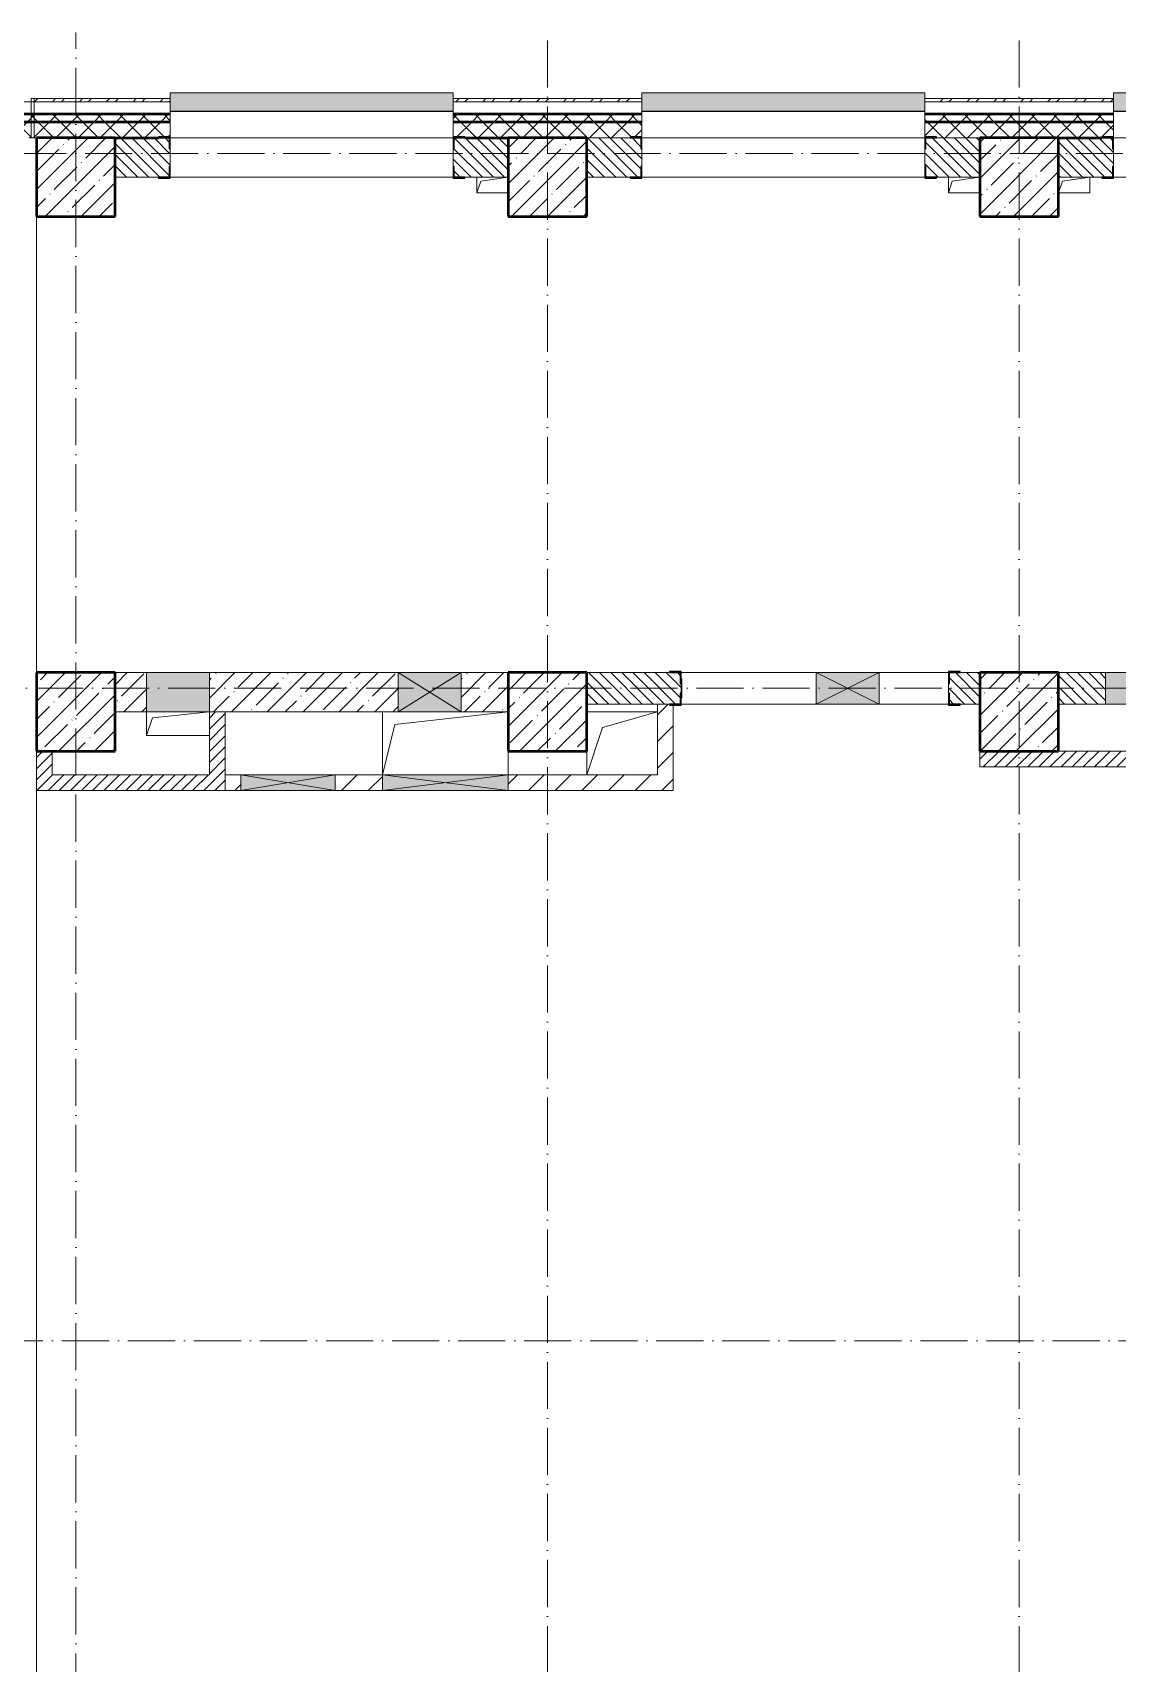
# Model space of a CAD drawing. Header units: millimetres. Extents: x -213536 to 1564669, y -45299 to 942238.
# Drawn here: x 180754 to 187654, y 458797 to 469166 of the extents above; entities that cross this region are included whole.
import ezdxf

# ---------------------------------------------------------------- set-up
doc = ezdxf.new("R2010")
doc.units = ezdxf.units.MM
doc.linetypes.add('50_200_ШТРИХ_1Т_ш5_п1_п1_', pattern=[700, 500, -100, 0, -100])
for name, color, linetype, lineweight in [('A-DETL-GENF-OTLN', 7, 'Continuous', 9), ('A-FLOR-____-OTLN', 7, 'Continuous', 9), ('A-GENM-____-MCUT', 7, 'Continuous', 25), ('A-GENM-____-OTLN', 7, 'Continuous', 9), ('A-GENM-____-OTLN-1', 7, 'Continuous', 25), ('A-GLAZ-____-OTLN', 7, 'Continuous', 9), ('A-WALL-____-MCUT-1', 7, 'Continuous', 9), ('A-WALL-____-MCUT-2', 7, 'Continuous', 50), ('A-WALL-____-MCUT-3', 7, 'Continuous', 9), ('A-WALL-____-OTLN', 7, 'Continuous', 9), ('A-WALL-____-PATT-1', 7, 'Continuous', 9), ('A-WALL-FNSH-MCUT-1', 7, 'Continuous', 9), ('I-WALL-____-OTLN', 7, 'Continuous', 9), ('S-COLS-____-MCUT', 7, 'Continuous', 50), ('S-COLS-____-OTLN', 7, 'Continuous', 9), ('S-GRID-____-OTLN-1', 7, '50_200_ШТРИХ_1Т_ш5_п1_п1_', 9)]:
    doc.layers.add(name, color=color, linetype=linetype, lineweight=lineweight)
doc.layers.add('A-GLAZ-____-OTLN-1', color=7, linetype='Continuous', lineweight=9, true_color=0xc0c0c0)
pattern_1 = [(45, (142429.06, 459015.94), (-70.71068, 70.71068), []), (135, (142429.06, 459015.94), (-70.71068, -70.71068), [])]
pattern_2 = [(45, (142429.06, 459015.94), (-114.04925, 114.04925), []), (45, (142543.1, 459015.94), (-114.04925, 114.04925), [201.612, -40.322, 3.353, -36.97])]
pattern_3 = [(45, (142429.057, 459015.94), (-35.35534, 35.35534), [])]
pattern_4 = [(135, (142429.057, 459015.94), (-35.35534, -35.35534), [])]
pattern_5 = [(45, (142429.06, 459015.94), (-84.8528, 84.8528), [])]

# ---------------------------------------------------------------- blocks, each defined once
blk = doc.blocks.new('BSC_Колонна _Прямоугольная - 500х500-V107-АР1_План отверстий 3 этажа в осях 1-64_А-ГГ')
at = {"layer": 'S-COLS-____-OTLN'}
h = blk.add_hatch(dxfattribs=at)
h.set_pattern_fill('FP_130', color=256, style=0, pattern_type=2)
h.set_pattern_definition([(45, (-38600, -5831.04), (-114.04925, 114.04925), []), (45, (-38485.95, -5831.04), (-114.04925, 114.04925), [201.613, -40.323, 3.353, -36.97])])
h.paths.add_polyline_path([(-250, -250), (250, -250), (250, 250), (-250, 250)], flags=0)
at = {"layer": 'S-COLS-____-MCUT'}
for p, q in [((250, 250), (-250, 250)), ((-250, 250), (-250, -250)), ((250, -250), (250, 250)), ((-250, -250), (250, -250))]:
    blk.add_line(p, q, dxfattribs=at)
blk = doc.blocks.new('BSC_Колонна _Прямоугольная - 500х500-V109-АР1_План отверстий 3 этажа в осях 1-64_А-ГГ')
at = {"layer": 'S-COLS-____-OTLN'}
h = blk.add_hatch(dxfattribs=at)
h.set_pattern_fill('FP_132', color=256, style=0, pattern_type=2)
h.set_pattern_definition([(45, (-44600, -5831.04), (-114.04925, 114.04925), []), (45, (-44485.95, -5831.04), (-114.04925, 114.04925), [201.613, -40.323, 3.353, -36.97])])
h.paths.add_polyline_path([(-250, -250), (250, -250), (250, 250), (-250, 250)], flags=0)
at = {"layer": 'S-COLS-____-MCUT'}
for p, q in [((250, 250), (-250, 250)), ((-250, 250), (-250, -250)), ((250, -250), (250, 250)), ((-250, -250), (250, -250))]:
    blk.add_line(p, q, dxfattribs=at)
blk = doc.blocks.new('BSC_Колонна _Прямоугольная - 500х500-V151-АР1_План отверстий 3 этажа в осях 1-64_А-ГГ')
at = {"layer": 'S-COLS-____-OTLN'}
h = blk.add_hatch(dxfattribs=at)
h.set_pattern_fill('FP_174', color=256, style=0, pattern_type=2)
h.set_pattern_definition([(45, (-41600, -5831.04), (-114.04925, 114.04925), []), (45, (-41485.95, -5831.04), (-114.04925, 114.04925), [201.613, -40.323, 3.353, -36.97])])
h.paths.add_polyline_path([(-250, -250), (250, -250), (250, 250), (-250, 250)], flags=0)
at = {"layer": 'S-COLS-____-MCUT'}
for p, q in [((250, 250), (-250, 250)), ((-250, 250), (-250, -250)), ((250, -250), (250, 250)), ((-250, -250), (250, -250))]:
    blk.add_line(p, q, dxfattribs=at)
blk = doc.blocks.new('Фахверк_СКБ_Уголок - 250_2700-27497298-АР1_План отверстий 3 этажа в осях 1-64_А-ГГ')
at = {"layer": 'A-GENM-____-MCUT'}
for p, q in [((200, 181), (125, 181)), ((125, 181), (125, 106)), ((125, 106), (131, 106)), ((131, 106), (131, 175)), ((131, 175), (200, 175)), ((200, 175), (200, 181)), ((131, -6), (125, -6)), ((125, -6), (125, -81)), ((125, -81), (200, -81)), ((131, -75), (131, -6)), ((200, -75), (131, -75)), ((200, -81), (200, -75))]:
    blk.add_line(p, q, dxfattribs=at)
blk = doc.blocks.new('АР_Перемычка - АР_Перемычка-28704962-АР1_План отверстий 3 этажа в осях 1-64_А-ГГ')
at = {"layer": 'A-GENM-____-OTLN'}
blk.add_line((-350, -100), (-342, -100), dxfattribs=at)
blk = doc.blocks.new('Фахверк_СКБ_Уголок - 200_3960_зеркало-28268689-АР1_План отверстий 3 этажа в осях 1-64_А-ГГ')
at = {"layer": 'A-GENM-____-MCUT'}
for p, q in [((200, 156), (125, 156)), ((125, 156), (125, 81)), ((131, 81), (131, 150)), ((131, 150), (200, 150)), ((200, 150), (200, 156)), ((125, 81), (131, 81)), ((131, 19), (125, 19)), ((125, 19), (125, -56)), ((131, -50), (131, 19)), ((125, -56), (200, -56)), ((200, -50), (131, -50)), ((200, -56), (200, -50))]:
    blk.add_line(p, q, dxfattribs=at)
blk = doc.blocks.new('154_Стойка_СКБ_Уголок - СМ-2480_200-28346303-АР1_План отверстий 3 этажа в осях 1-64_А-ГГ')
at = {"layer": 'A-GENM-____-MCUT'}
for p, q in [((125, 156), (125, 81)), ((200, 156), (125, 156)), ((131, 81), (131, 150)), ((131, 150), (200, 150)), ((200, 150), (200, 156)), ((125, 81), (131, 81)), ((131, 19), (125, 19)), ((125, 19), (125, -56)), ((131, -50), (131, 19)), ((125, -56), (200, -56)), ((200, -50), (131, -50)), ((200, -56), (200, -50))]:
    blk.add_line(p, q, dxfattribs=at)
blk = doc.blocks.new('Стойка_Влож_Полоса боковая - Полоса-28213942-АР1_План отверстий 3 этажа в осях 1-64_А-ГГ')
at = {"layer": 'A-GENM-____-OTLN'}
for p, q in [((-5, 60), (0, 60)), ((-5, -60), (-5, 60)), ((0, 31), (0, -31)), ((0, -60), (-5, -60))]:
    blk.add_line(p, q, dxfattribs=at)
blk = doc.blocks.new('AR_Отверстие Ниша - Лючок-32404366-АР1_План отверстий 3 этажа в осях 1-64_А-ГГ')
at = {"layer": 'A-GLAZ-____-OTLN-1'}
blk.add_hatch(color=256, dxfattribs=at).paths.add_polyline_path([(-200, 125), (-200, -125), (200, -125), (200, 125)], flags=0)
at = {"layer": 'A-GLAZ-____-OTLN'}
for p, q in [((200, 125), (-200, 125)), ((-200, 125), (-200, -125)), ((200, -125), (200, 125)), ((-200, -125), (200, -125))]:
    blk.add_line(p, q, dxfattribs=at)
blk = doc.blocks.new('AR_Отверстие Ниша - Лючок-32404390-АР1_План отверстий 3 этажа в осях 1-64_А-ГГ')
at = {"layer": 'A-GLAZ-____-OTLN'}
blk.add_hatch(color=256, dxfattribs=at).paths.add_polyline_path([(-200, 100), (-200, -100), (200, -100), (200, 100)], flags=0)
for p, q in [((200, 100), (-200, 100)), ((-200, 31), (-200, -31)), ((200, -100), (200, 100)), ((-200, -100), (200, -100))]:
    blk.add_line(p, q, dxfattribs=at)
blk = doc.blocks.new('AR_Отверстие прямоугольное _в плите_ - AR_Отверстие прямоугольное _в плите_-30459225-АР1_План отверстий 3 этажа в осях 1-64_А-ГГ')
at = {"layer": 'A-GENM-____-OTLN'}
for p, q in [((-200, 75), (-200, -75)), ((-200, -75), (-163, 37)), ((-163, 37), (200, 75)), ((-200, -75), (200, -75))]:
    blk.add_line(p, q, dxfattribs=at)
blk = doc.blocks.new('AR_Отверстие прямоугольное _в плите_ - AR_Отверстие прямоугольное _в плите_-V180-АР1_План отверстий 3 этажа в осях 1-64_А-ГГ')
at = {"layer": 'A-GENM-____-OTLN'}
for p, q in [((-100, 50), (-100, -50)), ((-100, -50), (-75, 25)), ((-75, 25), (100, 50)), ((-100, -50), (100, -50))]:
    blk.add_line(p, q, dxfattribs=at)
blk = doc.blocks.new('AR_Отверстие прямоугольное _в плите_ - AR_Отверстие прямоугольное _в плите_-V181-АР1_План отверстий 3 этажа в осях 1-64_А-ГГ')
at = {"layer": 'A-GENM-____-OTLN'}
for p, q in [((-100, -50), (-75, 25)), ((-75, 25), (100, 50)), ((100, -50), (100, 50)), ((-100, -50), (100, -50))]:
    blk.add_line(p, q, dxfattribs=at)
blk = doc.blocks.new('AR_Отверстие прямоугольное _в плите_ - AR_Отверстие прямоугольное _в плите_-30552658-АР1_План отверстий 3 этажа в осях 1-64_А-ГГ')
at = {"layer": 'A-GENM-____-OTLN'}
for p, q in [((-400, 200), (-400, -200)), ((-400, -200), (-320, 120)), ((-320, 120), (400, 200)), ((400, -200), (400, -50))]:
    blk.add_line(p, q, dxfattribs=at)
blk = doc.blocks.new('AR_Отверстие прямоугольное _в плите_ - AR_Отверстие прямоугольное _в плите_-30552855-АР1_План отверстий 3 этажа в осях 1-64_А-ГГ')
at = {"layer": 'A-GENM-____-OTLN'}
for p, q in [((225, 200), (-225, 200)), ((-125, 100), (225, 200)), ((-225, -200), (-125, 100)), ((-225, -50), (-225, -200))]:
    blk.add_line(p, q, dxfattribs=at)
blk = doc.blocks.new('AR_Отверстие прямоугольное _в стене__БезПР - AR_Отверстие прямоугольное _в стене__БезПР-30590131-АР1_План отверстий 3 этажа в осях 1-64_А-ГГ')
at = {"layer": 'A-GLAZ-____-OTLN-1'}
blk.add_hatch(color=256, dxfattribs=at).paths.add_polyline_path([(200, 125), (-200, 125), (-200, -125), (200, -125)], flags=0)
at = {"layer": 'A-DETL-GENF-OTLN'}
for p, q in [((-200, -125), (-200, 125)), ((-200, 125), (200, 125)), ((200, 125), (-200, -125)), ((-200, 125), (200, -125)), ((200, 125), (-200, 125)), ((-200, 125), (-200, -125)), ((200, 125), (200, -125)), ((200, -125), (200, 125)), ((200, -125), (-200, -125)), ((-200, -125), (200, -125))]:
    blk.add_line(p, q, dxfattribs=at)
at = {"layer": 'A-GLAZ-____-OTLN'}
blk.add_line((200, 125), (-200, 125), dxfattribs=at)
blk = doc.blocks.new('Отлив_СКБ - Отлив витража_120_НВФ-31885687-АР1_План отверстий 3 этажа в осях 1-64_А-ГГ')
at = {"layer": 'A-GLAZ-____-OTLN-1'}
for points in [[(0, 0), (0, -2), (1800, -2), (1800, 0), (534, 0)], [(0, -2), (0, -120), (1800, -120), (1800, -2), (534, -2)]]:
    blk.add_hatch(color=256, dxfattribs=at).paths.add_polyline_path(points, flags=0)
at = {"layer": 'A-GLAZ-____-OTLN'}
for p, q in [((0, 0), (1800, 0)), ((1800, -2), (0, -2)), ((0, -120), (0, -83)), ((1800, -83), (1800, -120)), ((0, -120), (1800, -120))]:
    blk.add_line(p, q, dxfattribs=at)
blk = doc.blocks.new('Стены 4 - Стены 4-31195499-АР1_План отверстий 3 этажа в осях 1-64_А-ГГ')
at = {"layer": 'A-WALL-____-MCUT-3'}
for p, q in [((-1799, 41030), (-1799, 41010)), ((-1549, 41030), (-1799, 41030)), ((-1799, 41010), (-1549, 41010)), ((-1549, 41010), (-1549, 41030))]:
    blk.add_line(p, q, dxfattribs=at)
blk = doc.blocks.new('AR_Отверстие прямоугольное _в стене__БезПР - AR_Отверстие прямоугольное _в стене__БезПР-36788922-АР1_План отверстий 3 этажа в осях 1-64_А-ГГ')
at = {"layer": 'A-GLAZ-____-OTLN'}
blk.add_hatch(color=256, dxfattribs=at).paths.add_polyline_path([(300, -50), (300, 50), (-300, 50), (-300, -50)], flags=0)
at = {"layer": 'A-DETL-GENF-OTLN'}
for p, q in [((-300, -50), (-300, 50)), ((-300, 50), (300, 50)), ((300, 50), (-300, -50)), ((-300, 50), (300, -50)), ((300, 50), (-300, 50)), ((-300, 50), (-300, -50)), ((300, 50), (300, -50)), ((300, -50), (300, 50)), ((300, -50), (-300, -50)), ((-300, -50), (300, -50))]:
    blk.add_line(p, q, dxfattribs=at)
at = {"layer": 'A-GLAZ-____-OTLN'}
blk.add_line((300, 50), (-300, 50), dxfattribs=at)
blk = doc.blocks.new('AR_Отверстие прямоугольное _в стене__БезПР - AR_Отверстие прямоугольное _в стене__БезПР-36428632-АР1_План отверстий 3 этажа в осях 1-64_А-ГГ')
at = {"layer": 'A-GLAZ-____-OTLN'}
blk.add_hatch(color=256, dxfattribs=at).paths.add_polyline_path([(-200, -100), (200, -100), (200, 100), (-200, 100)], flags=0)
at = {"layer": 'A-DETL-GENF-OTLN'}
for p, q in [((-200, -100), (-200, 100)), ((-200, 100), (200, 100)), ((200, 100), (-200, -100)), ((-200, 100), (200, -100)), ((200, 100), (-200, 100)), ((-200, 100), (-200, -100)), ((200, 100), (200, -100)), ((200, -100), (200, 100)), ((200, -100), (-200, -100)), ((-200, -100), (200, -100))]:
    blk.add_line(p, q, dxfattribs=at)
at = {"layer": 'A-GLAZ-____-OTLN'}
blk.add_line((200, 100), (-200, 100), dxfattribs=at)
blk = doc.blocks.new('AR_Отверстие прямоугольное _в стене_ - AR_Отверстие прямоугольное _в стене__ОВ-36980490-АР1_План отверстий 3 этажа в осях 1-64_А-ГГ')
at = {"layer": 'A-GLAZ-____-OTLN'}
blk.add_hatch(color=256, dxfattribs=at).paths.add_polyline_path([(-400, -50), (400, -50), (400, 50), (-400, 50)], flags=0)
at = {"layer": 'A-DETL-GENF-OTLN'}
for p, q in [((-400, -50), (-400, 50)), ((-400, 50), (400, 50)), ((400, 50), (-400, -50)), ((-400, 50), (400, -50)), ((400, 50), (-400, 50)), ((-400, 50), (-400, -50)), ((400, 50), (400, -50)), ((400, -50), (400, 50)), ((400, -50), (-400, -50)), ((-400, -50), (400, -50))]:
    blk.add_line(p, q, dxfattribs=at)

msp = doc.modelspace()

# ---------------------------------------------------------------- hatches: boundary and pattern name
at = {"layer": 'A-WALL-____-PATT-1'}
h = msp.add_hatch(dxfattribs=at)
h.set_pattern_fill('FP_3', color=256, style=0, pattern_type=2)
h.set_pattern_definition([(45, (142429.06, 459015.94), (-85.53659, 85.53659), []), (45, (142486.08, 459015.94), (-85.53659, 85.53659), [])])
h.paths.add_polyline_path([(214294.1, 468727), (214294.1, 468747), (210429.1, 468747), (210429.1, 468727), (213114, 468727)], flags=0)
h.paths.add_polyline_path([(202509.2, 468727), (202629.1, 468727), (202629.1, 468747), (201429.1, 468747), (201429.1, 468727)], flags=0)
h.paths.add_polyline_path([(198974.2, 468727), (199629.1, 468727), (199629.1, 468747), (198429.1, 468747), (198429.1, 468727)], flags=0)
h.paths.add_polyline_path([(196629.1, 468727), (196629.1, 468747), (195429.1, 468747), (195429.1, 468727), (195439.3, 468727)], flags=0)
h.paths.add_polyline_path([(193629.1, 468727), (193629.1, 468747), (192429.1, 468747), (192429.1, 468727)], flags=0)
h.paths.add_polyline_path([(189429.1, 468727), (190629.1, 468727), (190629.1, 468747), (189429.1, 468747)], flags=0)
h.paths.add_polyline_path([(187629.1, 468727), (187629.1, 468747), (186429.1, 468747), (186429.1, 468727), (186602, 468727)], flags=0)
h.paths.add_polyline_path([(183429.1, 468727), (184629.1, 468727), (184629.1, 468747), (183429.1, 468747)], flags=0)
h.paths.add_polyline_path([(181629.1, 468727), (181629.1, 468747), (180764.1, 468747), (180764.1, 468727), (181299.6, 468727)], flags=0)
h = msp.add_hatch(dxfattribs=at)
h.set_pattern_fill('FP_1', color=256, style=0, pattern_type=2)
h.set_pattern_definition(pattern_1)
h.paths.add_polyline_path([(216779.1, 468597), (216779.1, 468647), (210429.1, 468647), (210429.1, 468597), (216648.9, 468597)], flags=0)
h.paths.add_polyline_path([(202509.2, 468597), (202629.1, 468597), (202629.1, 468647), (201429.1, 468647), (201429.1, 468597)], flags=0)
h.paths.add_polyline_path([(199629.1, 468597), (199629.1, 468647), (198429.1, 468647), (198429.1, 468597), (198974.2, 468597)], flags=0)
h.paths.add_polyline_path([(196629.1, 468597), (196629.1, 468647), (195429.1, 468647), (195429.1, 468597), (195439.3, 468597)], flags=0)
h.paths.add_polyline_path([(193629.1, 468597), (193629.1, 468647), (192429.1, 468647), (192429.1, 468597)], flags=0)
h.paths.add_polyline_path([(189429.1, 468597), (190629.1, 468597), (190629.1, 468647), (189429.1, 468647)], flags=0)
h.paths.add_polyline_path([(187629.1, 468597), (187629.1, 468647), (186429.1, 468647), (186429.1, 468597), (186602, 468597)], flags=0)
h.paths.add_polyline_path([(184629.1, 468597), (184629.1, 468647), (183429.1, 468647), (183429.1, 468597)], flags=0)
h.paths.add_polyline_path([(181299.6, 468597), (181629.1, 468597), (181629.1, 468647), (180229.1, 468647), (180229.1, 468597)], flags=0)
h.paths.add_polyline_path([(177229.1, 468597), (178429.1, 468597), (178429.1, 468647), (177229.1, 468647)], flags=0)
h.paths.add_polyline_path([(175429.1, 468597), (175429.1, 468647), (174229.1, 468647), (174229.7, 468597)], flags=0)
h.paths.add_polyline_path([(172429.1, 468597), (172429.1, 468647), (171229.1, 468647), (171229.1, 468597)], flags=0)
h.paths.add_polyline_path([(169429.1, 468597), (169429.1, 468647), (166259.1, 468647), (166259.1, 468597), (167159.9, 468597)], flags=0)
h = msp.add_hatch(dxfattribs=at)
h.set_pattern_fill('FP_1', color=256, style=0, pattern_type=2)
h.set_pattern_definition(pattern_1)
h.paths.add_polyline_path([(216779.1, 468497), (216779.1, 468597), (210429.1, 468597), (210429.1, 468503), (210504.1, 468503), (210504.1, 468497), (216648.9, 468497)], flags=0)
h.paths.add_polyline_path([(202509.2, 468497), (202554.1, 468497), (202554.1, 468503), (202629.1, 468503), (202629.1, 468597), (201429.1, 468597), (201429.1, 468503), (201504.1, 468503), (201504.1, 468497), (202279.1, 468497)], flags=0)
h.paths.add_polyline_path([(199554.1, 468497), (199554.1, 468503), (199629.1, 468503), (199629.1, 468597), (198429.1, 468597), (198429.1, 468503), (198504.1, 468503), (198504.1, 468497), (198974.2, 468497)], flags=0)
h.paths.add_polyline_path([(196554.1, 468497), (196554.1, 468503), (196629.1, 468503), (196629.1, 468597), (195429.1, 468597), (195429.1, 468503), (195504.1, 468503), (195504.1, 468497), (196279.1, 468497)], flags=0)
h.paths.add_polyline_path([(193554.1, 468497), (193554.1, 468503), (193629.1, 468503), (193629.1, 468597), (192429.1, 468597), (192429.1, 468503), (192504.1, 468503), (192504.1, 468497), (192779.1, 468497)], flags=0)
h.paths.add_polyline_path([(190554.1, 468497), (190554.1, 468503), (190629.1, 468503), (190629.1, 468597), (189429.1, 468597), (189429.1, 468503), (189504.1, 468503), (189504.1, 468497), (190136.9, 468497)], flags=0)
h.paths.add_polyline_path([(186504.1, 468497), (187554.1, 468497), (187554.1, 468503), (187629.1, 468503), (187629.1, 468597), (186429.1, 468597), (186429.1, 468503), (186504.1, 468503)], flags=0)
h.paths.add_polyline_path([(183779.1, 468497), (184554.1, 468497), (184554.1, 468503), (184629.1, 468503), (184629.1, 468597), (183429.1, 468597), (183429.1, 468503), (183504.1, 468503), (183504.1, 468497)], flags=0)
h.paths.add_polyline_path([(181299.6, 468497), (181554.1, 468497), (181554.1, 468503), (181629.1, 468503), (181629.1, 468597), (180229.1, 468597), (180229.1, 468497), (181279.1, 468497)], flags=0)
h.paths.add_polyline_path([(177764.7, 468497), (178354.1, 468497), (178354.1, 468503), (178429.1, 468503), (178429.1, 468597), (177229.1, 468597), (177229.1, 468497), (177729.1, 468497)], flags=0)
h.paths.add_polyline_path([(175354.1, 468497), (175354.1, 468503), (175429.1, 468503), (175429.1, 468597), (174229.1, 468597), (174229.7, 468503), (174304.1, 468503), (174304.1, 468497)], flags=0)
h.paths.add_polyline_path([(172354.1, 468497), (172354.1, 468503), (172429.1, 468503), (172429.1, 468597), (171229.1, 468597), (171229.1, 468497), (171729.1, 468497)], flags=0)
h.paths.add_polyline_path([(169354.1, 468497), (169354.1, 468503), (169429.1, 468503), (169429.1, 468597), (166259.1, 468597), (166259.1, 468497), (168729.1, 468497)], flags=0)
h = msp.add_hatch(dxfattribs=at)
h.set_pattern_fill('FP_6', color=256, style=0, pattern_type=2)
h.set_pattern_definition(pattern_4)
h.paths.add_polyline_path([(183504.1, 468247), (183779.1, 468247), (183779.1, 468497), (183435.1, 468497), (183435.1, 468428), (183429.1, 468428), (183429.1, 468316), (183435.1, 468316), (183435.1, 468247)], flags=0)
h.paths.add_polyline_path([(181279.1, 468247), (181623.1, 468247), (181623.1, 468316), (181629.1, 468316), (181629.1, 468428), (181623.1, 468428), (181623.1, 468497), (181279.1, 468497)], flags=0)
h = msp.add_hatch(dxfattribs=at)
h.set_pattern_fill('FP_6', color=256, style=0, pattern_type=2)
h.set_pattern_definition(pattern_4)
h.paths.add_polyline_path([(184623.1, 468247), (184623.1, 468316), (184629.1, 468316), (184629.1, 468428), (184623.1, 468428), (184623.1, 468497), (184279.1, 468497), (184279.1, 468247), (184554.1, 468247)], flags=0)
h.paths.add_polyline_path([(186602, 468247), (186779.1, 468247), (186779.1, 468497), (186435.1, 468497), (186435.1, 468428), (186429.1, 468428), (186429.1, 468316), (186435.1, 468316), (186435.1, 468247), (186504.1, 468247)], flags=0)
h = msp.add_hatch(dxfattribs=at)
h.set_pattern_fill('FP_6', color=256, style=0, pattern_type=2)
h.set_pattern_definition(pattern_4)
h.paths.add_polyline_path([(192779.1, 468247), (192779.1, 468497), (192435.1, 468497), (192435.1, 468428), (192429.1, 468428), (192429.1, 468316), (192435.1, 468316), (192435.1, 468247), (192504.1, 468247)], flags=0)
h.paths.add_polyline_path([(189435.1, 468247), (190623.1, 468247), (190623.1, 468316), (190629.1, 468316), (190629.1, 468428), (190623.1, 468428), (190623.1, 468497), (189435.1, 468497), (189435.1, 468428), (189429.1, 468428), (189429.1, 468316), (189435.1, 468316), (189435.1, 468248.2)], flags=0)
h.paths.add_polyline_path([(187279.1, 468247), (187623.1, 468247), (187623.1, 468316), (187629.1, 468316), (187629.1, 468428), (187623.1, 468428), (187623.1, 468497), (187279.1, 468497), (187279.1, 468350.3)], flags=0)
h = msp.add_hatch(dxfattribs=at)
h.set_pattern_fill('FP_38', color=256, style=0, pattern_type=2)
h.set_pattern_definition(pattern_2)
h.paths.add_polyline_path([(183079.1, 464847), (183079.1, 465097), (181879.1, 465097), (181879.1, 464847), (183067.1, 464847)], flags=0)
h.paths.add_polyline_path([(183779.1, 464847), (183779.1, 465097), (183479.1, 465097), (183479.1, 464847)], flags=0)
h.paths.add_polyline_path([(181479.1, 464847), (181479.1, 465097), (181279.1, 465097), (181279.1, 464847), (181299.6, 464847)], flags=0)
h = msp.add_hatch(dxfattribs=at)
h.set_pattern_fill('FP_6', color=256, style=0, pattern_type=2)
h.set_pattern_definition(pattern_4)
h.paths.add_polyline_path([(186602, 464897), (186779.1, 464897), (186779.1, 465097), (186585.1, 465097), (186585.1, 465028), (186579.1, 465028), (186579.1, 464966), (186585.1, 464966), (186585.1, 464897)], flags=0)
h.paths.add_polyline_path([(184873.1, 464897), (184873.1, 464966), (184879.1, 464966), (184879.1, 465028), (184873.1, 465028), (184873.1, 465097), (184279.1, 465097), (184279.1, 464897), (184834.5, 464897)], flags=0)
h = msp.add_hatch(dxfattribs=at)
h.set_pattern_fill('FP_6', color=256, style=0, pattern_type=2)
h.set_pattern_definition(pattern_4)
h.paths.add_polyline_path([(192779.1, 464897), (192779.1, 465097), (190035.1, 465097), (190035.1, 465028), (190029.1, 465028), (190029.1, 464966), (190035.1, 464966), (190035.1, 464897), (191904.4, 464897)], flags=0)
h.paths.add_polyline_path([(188223.1, 464897), (188223.1, 464966), (188229.1, 464966), (188229.1, 465028), (188223.1, 465028), (188223.1, 465097), (187985.1, 465097), (187985.1, 465028), (187979.1, 465028), (187979.1, 464966), (187985.1, 464966), (187985.1, 464897), (188154.1, 464897)], flags=0)
h.paths.add_polyline_path([(187279.1, 464897), (187579.1, 464897), (187579.1, 465097), (187279.1, 465097)], flags=0)
h = msp.add_hatch(dxfattribs=at)
h.set_pattern_fill('FP_4', color=256, style=0, pattern_type=2)
h.set_pattern_definition(pattern_5)
h.paths.add_polyline_path([(184829.1, 464347), (184829.1, 464891), (184804.1, 464891), (184804.1, 464897), (184729.1, 464897), (184729.1, 464347)], flags=0)
h = msp.add_hatch(dxfattribs=at)
h.set_pattern_fill('FP_5', color=256, style=0, pattern_type=2)
h.set_pattern_definition(pattern_3)
h.paths.add_polyline_path([(181979.1, 464347), (181979.1, 464847), (181879.1, 464847), (181879.1, 464347)], flags=0)
h = msp.add_hatch(dxfattribs=at)
h.set_pattern_fill('FP_5', color=256, style=0, pattern_type=2)
h.set_pattern_definition(pattern_3)
h.paths.add_polyline_path([(180879.1, 464347), (180879.1, 464597), (180779.1, 464597), (180779.1, 464347)], flags=0)
h = msp.add_hatch(dxfattribs=at)
h.set_pattern_fill('FP_5', color=256, style=0, pattern_type=2)
h.set_pattern_definition(pattern_3)
h.paths.add_polyline_path([(186779.1, 464497), (188079.1, 464497), (188079.1, 464597), (186779.1, 464597)], flags=0)
h = msp.add_hatch(dxfattribs=at)
h.set_pattern_fill('FP_5', color=256, style=0, pattern_type=2)
h.set_pattern_definition(pattern_3)
h.paths.add_polyline_path([(181879.1, 464347), (181879.1, 464447), (180879.1, 464447), (180879.1, 464347), (181299.6, 464347)], flags=0)
h = msp.add_hatch(dxfattribs=at)
h.set_pattern_fill('FP_4', color=256, style=0, pattern_type=2)
h.set_pattern_definition(pattern_5)
h.paths.add_polyline_path([(184729.1, 464347), (184729.1, 464447), (183779.1, 464447), (183779.1, 464347)], flags=0)
h.paths.add_polyline_path([(182979.1, 464347), (182979.1, 464447), (182679.1, 464447), (182679.1, 464347)], flags=0)
h.paths.add_polyline_path([(181979.1, 464347), (182079.1, 464347), (182079.1, 464447), (181979.1, 464447)], flags=0)
at = {"layer": 'S-COLS-____-OTLN'}
h = msp.add_hatch(dxfattribs=at)
h.set_pattern_fill('FP_38', color=256, style=0, pattern_type=2)
h.set_pattern_definition(pattern_2)
h.paths.add_polyline_path([(180779.1, 467997), (181279.1, 467997), (181279.1, 468497), (180779.1, 468497)], flags=0)
h = msp.add_hatch(dxfattribs=at)
h.set_pattern_fill('FP_38', color=256, style=0, pattern_type=2)
h.set_pattern_definition(pattern_2)
h.paths.add_polyline_path([(183779.1, 467997), (184279.1, 467997), (184279.1, 468497), (183779.1, 468497), (183779.1, 468350.3)], flags=0)
h = msp.add_hatch(dxfattribs=at)
h.set_pattern_fill('FP_38', color=256, style=0, pattern_type=2)
h.set_pattern_definition(pattern_2)
h.paths.add_polyline_path([(186779.1, 467997), (187279.1, 467997), (187279.1, 468497), (186779.1, 468497), (186779.1, 468350.3)], flags=0)

# ---------------------------------------------------------------- linework, layer by layer
at = {"layer": 'A-FLOR-____-OTLN'}
for p, q in [((180779.1, 467997), (180779.1, 465097)), ((181479.1, 464697), (181479.1, 464847)), ((182979.1, 464447), (182979.1, 464847)), ((184279.1, 464847), (184729.1, 464847)), ((181879.1, 464697), (181479.1, 464697)), ((183779.1, 464597), (183779.1, 464447)), ((184279.1, 464447), (184279.1, 464597)), ((180779.1, 464347), (180779.1, 457597))]:
    msp.add_line(p, q, dxfattribs=at)
at = {"layer": 'A-WALL-____-MCUT-1'}
for p, q in [((181479.1, 465097), (181279.1, 465097)), ((183079.1, 465097), (181879.1, 465097)), ((183779.1, 465097), (183479.1, 465097)), ((181279.1, 464847), (181479.1, 464847)), ((181879.1, 464847), (183079.1, 464847)), ((183479.1, 464847), (183779.1, 464847))]:
    msp.add_line(p, q, dxfattribs=at)
at = {"layer": 'A-WALL-____-MCUT-2'}
for p, q in [((181629.1, 468647), (180229.1, 468647)), ((184629.1, 468647), (183429.1, 468647)), ((187629.1, 468647), (186429.1, 468647)), ((181629.1, 468597), (180229.1, 468597)), ((181279.1, 468497), (181554.1, 468497)), ((184629.1, 468597), (183429.1, 468597)), ((183504.1, 468497), (183779.1, 468497)), ((187629.1, 468597), (186429.1, 468597)), ((187279.1, 468497), (187554.1, 468497))]:
    msp.add_line(p, q, dxfattribs=at)
at = {"layer": 'A-WALL-____-MCUT-3'}
for p, q in [((181629.1, 468727), (180229.1, 468727)), ((181629.1, 468503), (181629.1, 468727)), ((184629.1, 468727), (183429.1, 468727)), ((183429.1, 468727), (183429.1, 468503)), ((184629.1, 468503), (184629.1, 468727)), ((187629.1, 468727), (186429.1, 468727)), ((186429.1, 468727), (186429.1, 468503)), ((187629.1, 468503), (187629.1, 468727)), ((180729.1, 468497), (181279.1, 468497)), ((181279.1, 468497), (181279.1, 468247)), ((184554.1, 468497), (183779.1, 468497)), ((183779.1, 468247), (183779.1, 468497)), ((184279.1, 468497), (184279.1, 468247)), ((187279.1, 468497), (186504.1, 468497)), ((186779.1, 468247), (186779.1, 468497)), ((187279.1, 468497), (187279.1, 468247)), ((181629.1, 468316), (181629.1, 468428)), ((183429.1, 468428), (183429.1, 468316)), ((184629.1, 468316), (184629.1, 468428)), ((186429.1, 468428), (186429.1, 468316)), ((187629.1, 468316), (187629.1, 468428)), ((181279.1, 468247), (181554.1, 468247)), ((183504.1, 468247), (183779.1, 468247)), ((184279.1, 468247), (184554.1, 468247)), ((186504.1, 468247), (186779.1, 468247)), ((187279.1, 468247), (187554.1, 468247)), ((184804.1, 465097), (184279.1, 465097)), ((186779.1, 465097), (186654.1, 465097)), ((187579.1, 465097), (187279.1, 465097)), ((186579.1, 465028), (186579.1, 464966)), ((184279.1, 464897), (184804.1, 464897)), ((186654.1, 464897), (186779.1, 464897)), ((187279.1, 464897), (187579.1, 464897))]:
    msp.add_line(p, q, dxfattribs=at)
at = {"layer": 'A-WALL-____-OTLN'}
for p, q in [((181629.1, 468497), (183429.1, 468497)), ((183429.1, 468497), (183429.1, 468497)), ((186429.1, 468497), (184629.1, 468497)), ((189429.1, 468497), (187629.1, 468497)), ((183429.1, 468247), (181629.1, 468247)), ((186429.1, 468247), (184629.1, 468247)), ((189429.1, 468247), (187629.1, 468247))]:
    msp.add_line(p, q, dxfattribs=at)
at = {"layer": 'A-WALL-FNSH-MCUT-1'}
for p, q in [((181629.1, 468747), (180764.1, 468747)), ((180764.1, 468747), (180764.1, 468727)), ((181629.1, 468727), (181629.1, 468747)), ((184629.1, 468747), (183429.1, 468747)), ((183429.1, 468747), (183429.1, 468727)), ((183429.1, 468727), (183429.1, 468727)), ((184629.1, 468727), (184629.1, 468747)), ((187629.1, 468747), (186429.1, 468747)), ((186429.1, 468747), (186429.1, 468727)), ((186429.1, 468727), (186429.1, 468727)), ((187629.1, 468727), (187629.1, 468747)), ((184729.1, 464897), (184729.1, 464447)), ((184829.1, 464347), (184829.1, 464891)), ((181879.1, 464847), (181879.1, 464847)), ((181879.1, 464847), (181879.1, 464447)), ((181979.1, 464847), (181979.1, 464347)), ((180779.1, 464597), (180779.1, 464347)), ((180879.1, 464447), (180879.1, 464597)), ((186779.1, 464597), (186779.1, 464497)), ((187979.1, 464597), (187279.1, 464597)), ((186779.1, 464497), (188079.1, 464497)), ((180779.1, 464347), (181979.1, 464347)), ((181879.1, 464447), (180879.1, 464447)), ((182079.1, 464447), (181979.1, 464447)), ((181979.1, 464347), (182079.1, 464347)), ((182979.1, 464447), (182679.1, 464447)), ((182679.1, 464347), (182979.1, 464347)), ((184729.1, 464447), (183779.1, 464447)), ((183779.1, 464347), (184829.1, 464347))]:
    msp.add_line(p, q, dxfattribs=at)
at = {"layer": 'I-WALL-____-OTLN'}
for p, q in [((184879.1, 465097), (185739.1, 465097)), ((186139.1, 465097), (186579.1, 465097)), ((185739.1, 464897), (184879.1, 464897)), ((186579.1, 464897), (186139.1, 464897))]:
    msp.add_line(p, q, dxfattribs=at)
at = {"layer": 'S-COLS-____-MCUT'}
for p, q in [((181279.1, 468497), (180779.1, 468497)), ((180779.1, 468497), (180779.1, 467997)), ((181279.1, 467997), (181279.1, 468497)), ((184279.1, 468497), (183779.1, 468497)), ((183779.1, 468497), (183779.1, 467997)), ((184279.1, 467997), (184279.1, 468497)), ((187279.1, 468497), (186779.1, 468497)), ((186779.1, 468497), (186779.1, 467997)), ((187279.1, 467997), (187279.1, 468497)), ((180779.1, 467997), (181279.1, 467997)), ((183779.1, 467997), (184279.1, 467997)), ((186779.1, 467997), (187279.1, 467997))]:
    msp.add_line(p, q, dxfattribs=at)
at = {"layer": 'S-GRID-____-OTLN-1', "color": 251, "ltscale": 0.6, "true_color": 0x636466}
for p, q in [((181029.1, 454779.7), (181029.1, 469166.5)), ((184029.1, 454533.3), (184029.1, 469166.5)), ((187029.1, 454533.3), (187029.1, 469166.5)), ((246503.5, 468397), (137999.2, 468397)), ((232747.8, 464997), (137760.3, 464997)), ((246355.5, 460847), (137760.3, 460847))]:
    msp.add_line(p, q, dxfattribs=at)

# ---------------------------------------------------------------- block references
at = {"layer": 'A-GENM-____-OTLN'}
for name, p in [('AR_Отверстие прямоугольное _в плите_ - AR_Отверстие прямоугольное _в плите_-V180-АР1_План отверстий 3 этажа в осях 1-64_А-ГГ', (183679.1, 468197)), ('AR_Отверстие прямоугольное _в плите_ - AR_Отверстие прямоугольное _в плите_-V180-АР1_План отверстий 3 этажа в осях 1-64_А-ГГ', (186679.1, 468197)), ('AR_Отверстие прямоугольное _в плите_ - AR_Отверстие прямоугольное _в плите_-V181-АР1_План отверстий 3 этажа в осях 1-64_А-ГГ', (187379.1, 468197)), ('АР_Перемычка - АР_Перемычка-28704962-АР1_План отверстий 3 этажа в осях 1-64_А-ГГ', (184879.1, 464997)), ('AR_Отверстие прямоугольное _в плите_ - AR_Отверстие прямоугольное _в плите_-30459225-АР1_План отверстий 3 этажа в осях 1-64_А-ГГ', (181679.1, 464772)), ('AR_Отверстие прямоугольное _в плите_ - AR_Отверстие прямоугольное _в плите_-30552658-АР1_План отверстий 3 этажа в осях 1-64_А-ГГ', (183379.1, 464647)), ('AR_Отверстие прямоугольное _в плите_ - AR_Отверстие прямоугольное _в плите_-30552855-АР1_План отверстий 3 этажа в осях 1-64_А-ГГ', (184504.1, 464647))]:
    msp.add_blockref(name, p, dxfattribs=at)
at = {"layer": 'A-GENM-____-OTLN', "rotation": 180}
msp.add_blockref('Стойка_Влож_Полоса боковая - Полоса-28213942-АР1_План отверстий 3 этажа в осях 1-64_А-ГГ', (184879.1, 464997), dxfattribs=at)
at = {"layer": 'A-GENM-____-OTLN-1', "rotation": 180}
for name, p in [('Фахверк_СКБ_Уголок - 250_2700-27497298-АР1_План отверстий 3 этажа в осях 1-64_А-ГГ', (181754.1, 468422)), ('Фахверк_СКБ_Уголок - 250_2700-27497298-АР1_План отверстий 3 этажа в осях 1-64_А-ГГ', (184754.1, 468422)), ('Фахверк_СКБ_Уголок - 250_2700-27497298-АР1_План отверстий 3 этажа в осях 1-64_А-ГГ', (187754.1, 468422)), ('154_Стойка_СКБ_Уголок - СМ-2480_200-28346303-АР1_План отверстий 3 этажа в осях 1-64_А-ГГ', (185004.1, 465047))]:
    msp.add_blockref(name, p, dxfattribs=at)
at = {"layer": 'A-GENM-____-OTLN-1'}
for name, p in [('Фахверк_СКБ_Уголок - 250_2700-27497298-АР1_План отверстий 3 этажа в осях 1-64_А-ГГ', (183304.1, 468322)), ('Фахверк_СКБ_Уголок - 250_2700-27497298-АР1_План отверстий 3 этажа в осях 1-64_А-ГГ', (186304.1, 468322)), ('Фахверк_СКБ_Уголок - 200_3960_зеркало-28268689-АР1_План отверстий 3 этажа в осях 1-64_А-ГГ', (186454.1, 464947))]:
    msp.add_blockref(name, p, dxfattribs=at)
at = {"layer": 'A-GLAZ-____-OTLN', "rotation": 180}
for name, p in [('Отлив_СКБ - Отлив витража_120_НВФ-31885687-АР1_План отверстий 3 этажа в осях 1-64_А-ГГ', (183429.1, 468664)), ('Отлив_СКБ - Отлив витража_120_НВФ-31885687-АР1_План отверстий 3 этажа в осях 1-64_А-ГГ', (186429.1, 468664)), ('Отлив_СКБ - Отлив витража_120_НВФ-31885687-АР1_План отверстий 3 этажа в осях 1-64_А-ГГ', (189429.1, 468664)), ('AR_Отверстие Ниша - Лючок-32404366-АР1_План отверстий 3 этажа в осях 1-64_А-ГГ', (181679.1, 464972)), ('AR_Отверстие прямоугольное _в стене__БезПР - AR_Отверстие прямоугольное _в стене__БезПР-30590131-АР1_План отверстий 3 этажа в осях 1-64_А-ГГ', (183279.1, 464972)), ('AR_Отверстие прямоугольное _в стене__БезПР - AR_Отверстие прямоугольное _в стене__БезПР-36428632-АР1_План отверстий 3 этажа в осях 1-64_А-ГГ', (185939.1, 464997)), ('AR_Отверстие Ниша - Лючок-32404390-АР1_План отверстий 3 этажа в осях 1-64_А-ГГ', (187779.1, 464997))]:
    msp.add_blockref(name, p, dxfattribs=at)
at = {"layer": 'A-GLAZ-____-OTLN'}
for name, p in [('AR_Отверстие прямоугольное _в стене__БезПР - AR_Отверстие прямоугольное _в стене__БезПР-36788922-АР1_План отверстий 3 этажа в осях 1-64_А-ГГ', (182379.1, 464397)), ('AR_Отверстие прямоугольное _в стене_ - AR_Отверстие прямоугольное _в стене__ОВ-36980490-АР1_План отверстий 3 этажа в осях 1-64_А-ГГ', (183379.1, 464397))]:
    msp.add_blockref(name, p, dxfattribs=at)
at = {"layer": 'A-WALL-____-OTLN', "rotation": 89.9999999999999}
msp.add_blockref('Стены 4 - Стены 4-31195499-АР1_План отверстий 3 этажа в осях 1-64_А-ГГ', (221774.3, 470295.5), dxfattribs=at)
at = {"layer": 'S-COLS-____-OTLN'}
for name, p in [('BSC_Колонна _Прямоугольная - 500х500-V107-АР1_План отверстий 3 этажа в осях 1-64_А-ГГ', (181029.1, 464847)), ('BSC_Колонна _Прямоугольная - 500х500-V151-АР1_План отверстий 3 этажа в осях 1-64_А-ГГ', (184029.1, 464847)), ('BSC_Колонна _Прямоугольная - 500х500-V109-АР1_План отверстий 3 этажа в осях 1-64_А-ГГ', (187029.1, 464847))]:
    msp.add_blockref(name, p, dxfattribs=at)

doc.saveas('drawing.dxf')
